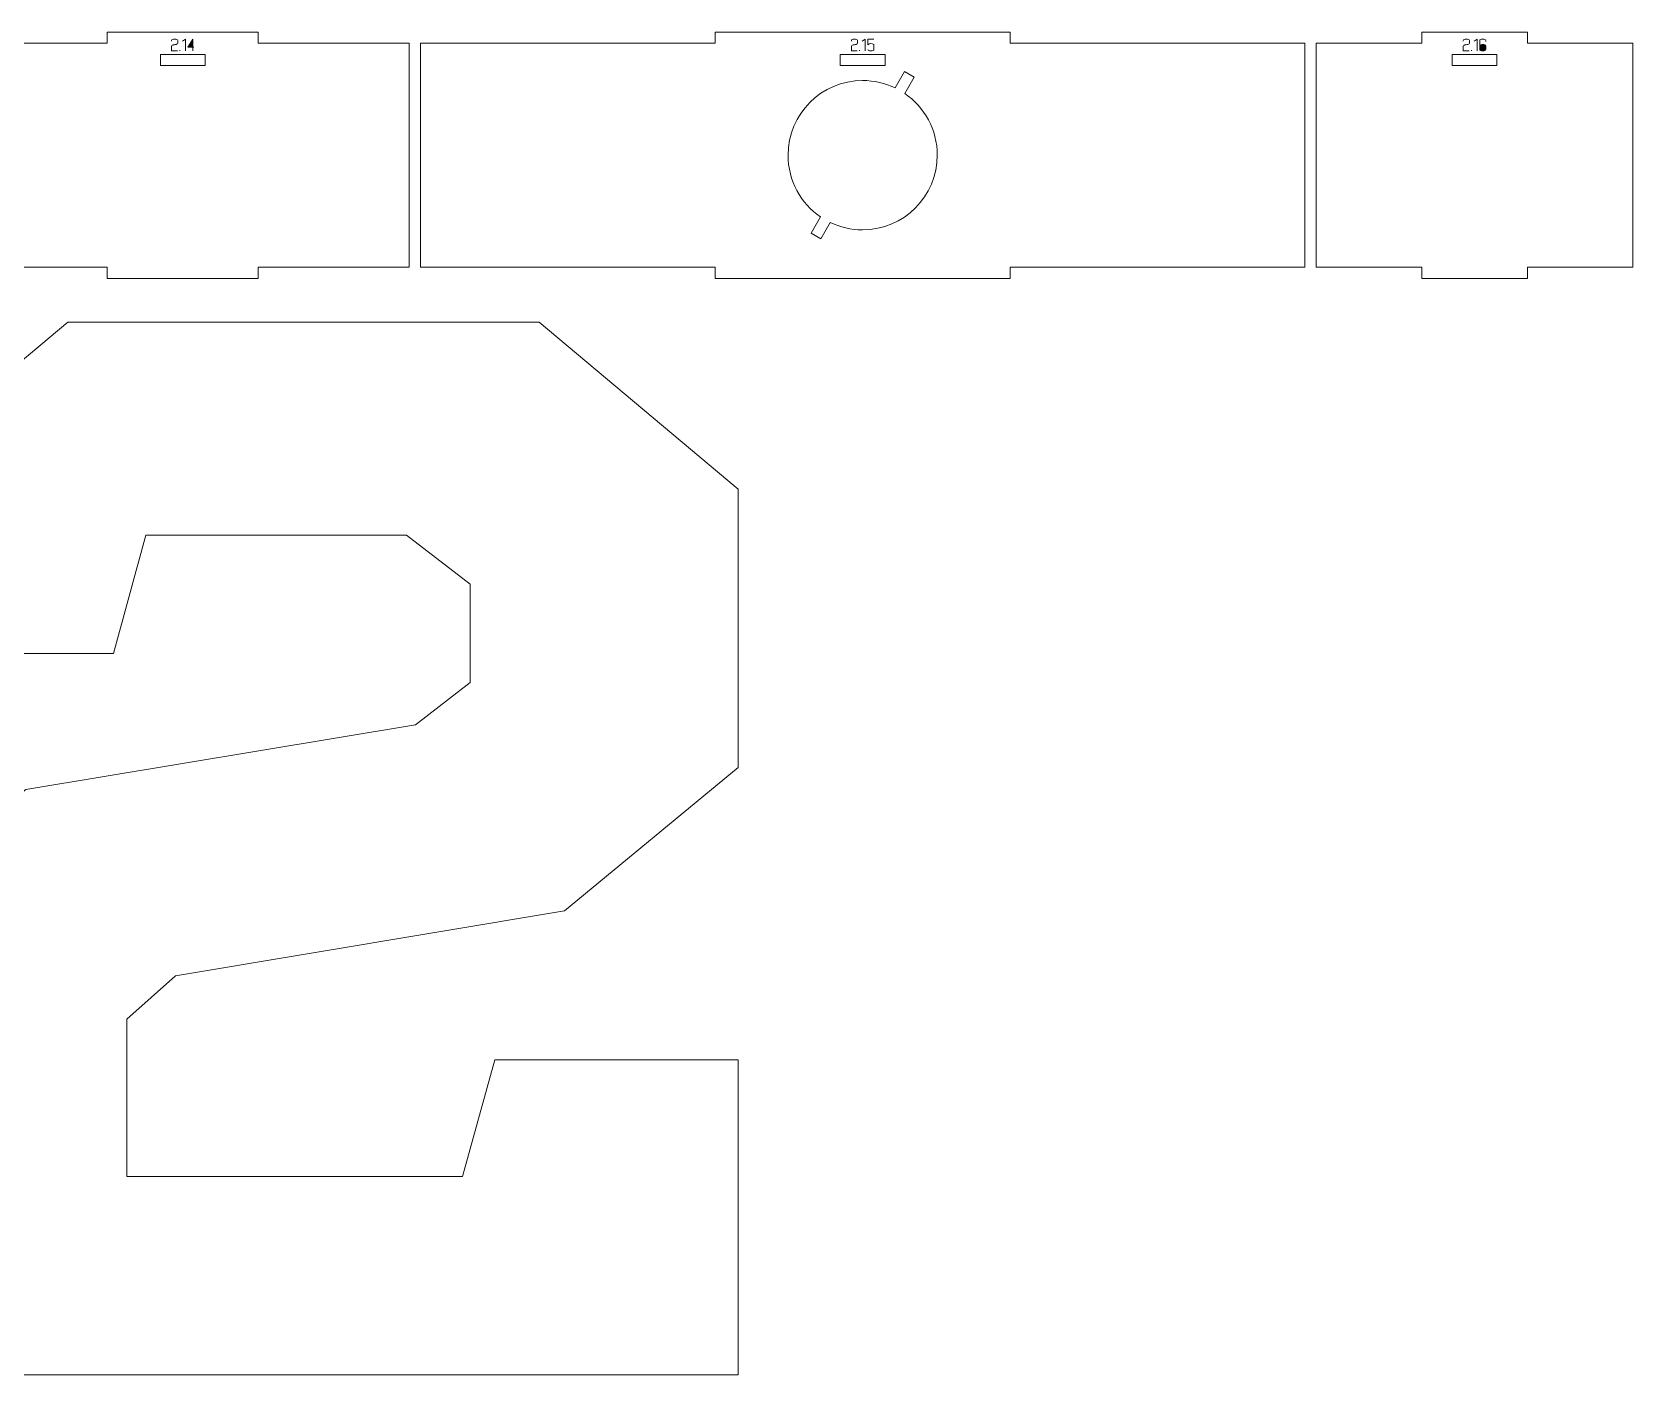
# Model space of a CAD drawing. Header units: centimetres. Extents: x -191 to 212, y -234 to 239.
# Drawn here: x -105.86 to -62.95, y -75.12 to -39.13 of the extents above; entities that cross this region are included whole.
import ezdxf

# ---------------------------------------------------------------- set-up
doc = ezdxf.new("R2010")
doc.units = ezdxf.units.CM
doc.header["$MEASUREMENT"] = 0
doc.layers.add('Capa 1', color=7, linetype='Continuous')

msp = doc.modelspace()

# ---------------------------------------------------------------- hatches: boundary and pattern name
at = {"layer": 'Capa 1', "true_color": 0x3e4095}
h = msp.add_hatch(color=175, dxfattribs=at)
edge = h.paths.add_edge_path()
edge.add_spline(control_points=[(-102.11801, -39.641), (-102.11801, -39.641), (-102.11801, -39.50846), (-102.11801, -39.50846), (-102.11709, -39.49654), (-102.10624, -39.48737), (-102.08545, -39.48095), (-102.07689, -39.48033), (-102.06871, -39.47934), (-102.06091, -39.47796), (-102.05312, -39.47659), (-102.04524, -39.47514), (-102.03729, -39.47361), (-102.02262, -39.47116), (-102.01138, -39.46917), (-102.00359, -39.46765), (-101.99579, -39.46612), (-101.98822, -39.46413), (-101.98088, -39.46168), (-101.96193, -39.45465), (-101.95245, -39.44563), (-101.95245, -39.43463), (-101.95245, -39.43463), (-101.95245, -39.35987), (-101.95245, -39.35987), (-101.95245, -39.35009), (-101.96032, -39.34176), (-101.97607, -39.33488), (-101.99181, -39.328), (-102.01146, -39.32456), (-102.035, -39.32456), (-102.05854, -39.32456), (-102.07819, -39.328), (-102.09393, -39.33488), (-102.10968, -39.34176), (-102.11755, -39.35009), (-102.11755, -39.35987), (-102.11755, -39.35987), (-102.11755, -39.38234), (-102.11755, -39.38234), (-102.11755, -39.38234), (-102.11755, -39.35987), (-102.11755, -39.35987), (-102.11755, -39.35009), (-102.10968, -39.34176), (-102.09393, -39.33488), (-102.07819, -39.328), (-102.05854, -39.32456), (-102.035, -39.32456), (-102.01146, -39.32456), (-101.99181, -39.328), (-101.97607, -39.33488), (-101.96032, -39.34176), (-101.95245, -39.35009), (-101.95245, -39.35987), (-101.95245, -39.35987), (-101.95245, -39.43463), (-101.95245, -39.43463), (-101.95245, -39.44563), (-101.96193, -39.45465), (-101.98088, -39.46168), (-101.98822, -39.46413), (-101.99579, -39.46612), (-102.00359, -39.46765), (-102.01138, -39.46917), (-102.02262, -39.47116), (-102.03729, -39.47361), (-102.04524, -39.47514), (-102.05312, -39.47659), (-102.06091, -39.47796), (-102.06871, -39.47934), (-102.07689, -39.48033), (-102.08545, -39.48095), (-102.10624, -39.48737), (-102.11709, -39.49654), (-102.11801, -39.50846), (-102.11801, -39.50846), (-102.11801, -39.641), (-102.11801, -39.641), (-102.11801, -39.641), (-101.96116, -39.641), (-101.96116, -39.641), (-101.96116, -39.641), (-102.11801, -39.641), (-102.11801, -39.641)], knot_values=[0, 0, 0, 0, 0.03571429, 0.03571429, 0.03571429, 0.07142857, 0.07142857, 0.07142857, 0.10714286, 0.10714286, 0.10714286, 0.14285714, 0.14285714, 0.14285714, 0.17857143, 0.17857143, 0.17857143, 0.21428571, 0.21428571, 0.21428571, 0.25, 0.25, 0.25, 0.28571429, 0.28571429, 0.28571429, 0.32142857, 0.32142857, 0.32142857, 0.35714286, 0.35714286, 0.35714286, 0.39285714, 0.39285714, 0.39285714, 0.42857143, 0.42857143, 0.42857143, 0.46428571, 0.46428571, 0.46428571, 0.5, 0.5, 0.5, 0.53571429, 0.53571429, 0.53571429, 0.57142857, 0.57142857, 0.57142857, 0.60714286, 0.60714286, 0.60714286, 0.64285714, 0.64285714, 0.64285714, 0.67857143, 0.67857143, 0.67857143, 0.71428571, 0.71428571, 0.71428571, 0.75, 0.75, 0.75, 0.78571429, 0.78571429, 0.78571429, 0.82142857, 0.82142857, 0.82142857, 0.85714286, 0.85714286, 0.85714286, 0.89285714, 0.89285714, 0.89285714, 0.92857143, 0.92857143, 0.92857143, 0.96428571, 0.96428571, 0.96428571, 1, 1, 1, 1], degree=3, periodic=1)
h = msp.add_hatch(color=175, dxfattribs=at)
edge = h.paths.add_edge_path()
edge.add_spline(control_points=[(-101.74791, -39.3241), (-101.74791, -39.3241), (-101.82404, -39.37684), (-101.82404, -39.37684), (-101.82404, -39.37684), (-101.74791, -39.3241), (-101.74791, -39.3241), (-101.74791, -39.3241), (-101.74791, -39.641), (-101.74791, -39.641), (-101.74791, -39.641), (-101.74791, -39.3241), (-101.74791, -39.3241)], knot_values=[0, 0, 0, 0, 0.25, 0.25, 0.25, 0.5, 0.5, 0.5, 0.75, 0.75, 0.75, 1, 1, 1, 1], degree=3, periodic=1)
h = msp.add_hatch(color=175, dxfattribs=at)
edge = h.paths.add_edge_path()
edge.add_spline(control_points=[(-101.54749, -39.53644), (-101.54749, -39.53644), (-101.54749, -39.3241), (-101.54749, -39.3241), (-101.54749, -39.3241), (-101.67728, -39.53644), (-101.67728, -39.53644), (-101.67728, -39.53644), (-101.54749, -39.53644), (-101.54749, -39.53644)], knot_values=[0, 0, 0, 0, 0.33333333, 0.33333333, 0.33333333, 0.66666667, 0.66666667, 0.66666667, 1, 1, 1, 1], degree=3, periodic=1)
h = msp.add_hatch(color=175, dxfattribs=at)
edge = h.paths.add_edge_path()
edge.add_spline(control_points=[(-101.54749, -39.53644), (-101.54749, -39.53644), (-101.54749, -39.641), (-101.54749, -39.641), (-101.54749, -39.641), (-101.54749, -39.53644), (-101.54749, -39.53644), (-101.54749, -39.53644), (-101.67728, -39.53644), (-101.67728, -39.53644), (-101.67728, -39.53644), (-101.54749, -39.3241), (-101.54749, -39.3241), (-101.54749, -39.3241), (-101.54749, -39.53644), (-101.54749, -39.53644), (-101.54749, -39.53644), (-101.51768, -39.53644), (-101.51768, -39.53644), (-101.51768, -39.53644), (-101.54749, -39.53644), (-101.54749, -39.53644)], knot_values=[0, 0, 0, 0, 0.14285714, 0.14285714, 0.14285714, 0.28571429, 0.28571429, 0.28571429, 0.42857143, 0.42857143, 0.42857143, 0.57142857, 0.57142857, 0.57142857, 0.71428571, 0.71428571, 0.71428571, 0.85714286, 0.85714286, 0.85714286, 1, 1, 1, 1], degree=3, periodic=1)
h = msp.add_hatch(color=175, dxfattribs=at)
edge = h.paths.add_edge_path()
edge.add_spline(control_points=[(-83.89952, -39.641), (-83.89952, -39.641), (-83.89952, -39.50846), (-83.89952, -39.50846), (-83.8986, -39.49654), (-83.88775, -39.48737), (-83.86696, -39.48095), (-83.8584, -39.48033), (-83.85022, -39.47934), (-83.84242, -39.47796), (-83.83463, -39.47659), (-83.82675, -39.47514), (-83.8188, -39.47361), (-83.80413, -39.47116), (-83.79289, -39.46917), (-83.7851, -39.46765), (-83.7773, -39.46612), (-83.76973, -39.46413), (-83.76239, -39.46168), (-83.74344, -39.45465), (-83.73396, -39.44563), (-83.73396, -39.43463), (-83.73396, -39.43463), (-83.73396, -39.35987), (-83.73396, -39.35987), (-83.73396, -39.35009), (-83.74183, -39.34176), (-83.75758, -39.33488), (-83.77332, -39.328), (-83.79297, -39.32456), (-83.81651, -39.32456), (-83.84005, -39.32456), (-83.8597, -39.328), (-83.87544, -39.33488), (-83.89119, -39.34176), (-83.89906, -39.35009), (-83.89906, -39.35987), (-83.89906, -39.35987), (-83.89906, -39.38234), (-83.89906, -39.38234), (-83.89906, -39.38234), (-83.89906, -39.35987), (-83.89906, -39.35987), (-83.89906, -39.35009), (-83.89119, -39.34176), (-83.87544, -39.33488), (-83.8597, -39.328), (-83.84005, -39.32456), (-83.81651, -39.32456), (-83.79297, -39.32456), (-83.77332, -39.328), (-83.75758, -39.33488), (-83.74183, -39.34176), (-83.73396, -39.35009), (-83.73396, -39.35987), (-83.73396, -39.35987), (-83.73396, -39.43463), (-83.73396, -39.43463), (-83.73396, -39.44563), (-83.74344, -39.45465), (-83.76239, -39.46168), (-83.76973, -39.46413), (-83.7773, -39.46612), (-83.7851, -39.46765), (-83.79289, -39.46917), (-83.80413, -39.47116), (-83.8188, -39.47361), (-83.82675, -39.47514), (-83.83463, -39.47659), (-83.84242, -39.47796), (-83.85022, -39.47934), (-83.8584, -39.48033), (-83.86696, -39.48095), (-83.88775, -39.48737), (-83.8986, -39.49654), (-83.89952, -39.50846), (-83.89952, -39.50846), (-83.89952, -39.641), (-83.89952, -39.641), (-83.89952, -39.641), (-83.74267, -39.641), (-83.74267, -39.641), (-83.74267, -39.641), (-83.89952, -39.641), (-83.89952, -39.641)], knot_values=[0, 0, 0, 0, 0.03571429, 0.03571429, 0.03571429, 0.07142857, 0.07142857, 0.07142857, 0.10714286, 0.10714286, 0.10714286, 0.14285714, 0.14285714, 0.14285714, 0.17857143, 0.17857143, 0.17857143, 0.21428571, 0.21428571, 0.21428571, 0.25, 0.25, 0.25, 0.28571429, 0.28571429, 0.28571429, 0.32142857, 0.32142857, 0.32142857, 0.35714286, 0.35714286, 0.35714286, 0.39285714, 0.39285714, 0.39285714, 0.42857143, 0.42857143, 0.42857143, 0.46428571, 0.46428571, 0.46428571, 0.5, 0.5, 0.5, 0.53571429, 0.53571429, 0.53571429, 0.57142857, 0.57142857, 0.57142857, 0.60714286, 0.60714286, 0.60714286, 0.64285714, 0.64285714, 0.64285714, 0.67857143, 0.67857143, 0.67857143, 0.71428571, 0.71428571, 0.71428571, 0.75, 0.75, 0.75, 0.78571429, 0.78571429, 0.78571429, 0.82142857, 0.82142857, 0.82142857, 0.85714286, 0.85714286, 0.85714286, 0.89285714, 0.89285714, 0.89285714, 0.92857143, 0.92857143, 0.92857143, 0.96428571, 0.96428571, 0.96428571, 1, 1, 1, 1], degree=3, periodic=1)
h = msp.add_hatch(color=175, dxfattribs=at)
edge = h.paths.add_edge_path()
edge.add_spline(control_points=[(-83.52942, -39.3241), (-83.52942, -39.3241), (-83.60555, -39.37684), (-83.60555, -39.37684), (-83.60555, -39.37684), (-83.52942, -39.3241), (-83.52942, -39.3241), (-83.52942, -39.3241), (-83.52942, -39.641), (-83.52942, -39.641), (-83.52942, -39.641), (-83.52942, -39.3241), (-83.52942, -39.3241)], knot_values=[0, 0, 0, 0, 0.25, 0.25, 0.25, 0.5, 0.5, 0.5, 0.75, 0.75, 0.75, 1, 1, 1, 1], degree=3, periodic=1)
h = msp.add_hatch(color=175, dxfattribs=at)
edge = h.paths.add_edge_path()
edge.add_spline(control_points=[(-83.37624, -39.641), (-83.39978, -39.641), (-83.41943, -39.63756), (-83.43517, -39.63068), (-83.45092, -39.6238), (-83.45879, -39.61547), (-83.45879, -39.60569), (-83.45879, -39.61547), (-83.45092, -39.6238), (-83.43517, -39.63068), (-83.41943, -39.63756), (-83.39978, -39.641), (-83.37624, -39.641), (-83.3527, -39.641), (-83.33305, -39.63756), (-83.31731, -39.63068), (-83.30156, -39.6238), (-83.29369, -39.61547), (-83.29369, -39.60569), (-83.29369, -39.60569), (-83.29369, -39.48003), (-83.29369, -39.48003), (-83.29369, -39.47024), (-83.30156, -39.46191), (-83.31731, -39.45503), (-83.33305, -39.44815), (-83.3527, -39.44471), (-83.37624, -39.44471), (-83.39764, -39.44655), (-83.41415, -39.449), (-83.42577, -39.45205), (-83.43739, -39.45511), (-83.44839, -39.46444), (-83.45879, -39.48003), (-83.45879, -39.48003), (-83.45879, -39.32456), (-83.45879, -39.32456), (-83.45879, -39.32456), (-83.29919, -39.32456), (-83.29919, -39.32456), (-83.29919, -39.32456), (-83.45879, -39.32456), (-83.45879, -39.32456), (-83.45879, -39.32456), (-83.45879, -39.48003), (-83.45879, -39.48003), (-83.44839, -39.46444), (-83.43739, -39.45511), (-83.42577, -39.45205), (-83.41415, -39.449), (-83.39764, -39.44655), (-83.37624, -39.44471), (-83.3527, -39.44471), (-83.33305, -39.44815), (-83.31731, -39.45503), (-83.30156, -39.46191), (-83.29369, -39.47024), (-83.29369, -39.48003), (-83.29369, -39.48003), (-83.29369, -39.60569), (-83.29369, -39.60569), (-83.29369, -39.61547), (-83.30156, -39.6238), (-83.31731, -39.63068), (-83.33305, -39.63756), (-83.3527, -39.641), (-83.37624, -39.641)], knot_values=[0, 0, 0, 0, 0.04545455, 0.04545455, 0.04545455, 0.09090909, 0.09090909, 0.09090909, 0.13636364, 0.13636364, 0.13636364, 0.18181818, 0.18181818, 0.18181818, 0.22727273, 0.22727273, 0.22727273, 0.27272727, 0.27272727, 0.27272727, 0.31818182, 0.31818182, 0.31818182, 0.36363636, 0.36363636, 0.36363636, 0.40909091, 0.40909091, 0.40909091, 0.45454545, 0.45454545, 0.45454545, 0.5, 0.5, 0.5, 0.54545455, 0.54545455, 0.54545455, 0.59090909, 0.59090909, 0.59090909, 0.63636364, 0.63636364, 0.63636364, 0.68181818, 0.68181818, 0.68181818, 0.72727273, 0.72727273, 0.72727273, 0.77272727, 0.77272727, 0.77272727, 0.81818182, 0.81818182, 0.81818182, 0.86363636, 0.86363636, 0.86363636, 0.90909091, 0.90909091, 0.90909091, 0.95454545, 0.95454545, 0.95454545, 1, 1, 1, 1], degree=3, periodic=1)
h = msp.add_hatch(color=175, dxfattribs=at)
edge = h.paths.add_edge_path()
edge.add_spline(control_points=[(-67.50047, -39.641), (-67.50047, -39.641), (-67.50047, -39.50846), (-67.50047, -39.50846), (-67.49955, -39.49654), (-67.4887, -39.48737), (-67.46791, -39.48095), (-67.45935, -39.48033), (-67.45117, -39.47934), (-67.44337, -39.47796), (-67.43558, -39.47659), (-67.4277, -39.47514), (-67.41975, -39.47361), (-67.40508, -39.47116), (-67.39384, -39.46917), (-67.38605, -39.46765), (-67.37825, -39.46612), (-67.37068, -39.46413), (-67.36334, -39.46168), (-67.34439, -39.45465), (-67.33491, -39.44563), (-67.33491, -39.43463), (-67.33491, -39.43463), (-67.33491, -39.35987), (-67.33491, -39.35987), (-67.33491, -39.35009), (-67.34278, -39.34176), (-67.35853, -39.33488), (-67.37427, -39.328), (-67.39392, -39.32456), (-67.41746, -39.32456), (-67.441, -39.32456), (-67.46065, -39.328), (-67.47639, -39.33488), (-67.49214, -39.34176), (-67.50001, -39.35009), (-67.50001, -39.35987), (-67.50001, -39.35987), (-67.50001, -39.38234), (-67.50001, -39.38234), (-67.50001, -39.38234), (-67.50001, -39.35987), (-67.50001, -39.35987), (-67.50001, -39.35009), (-67.49214, -39.34176), (-67.47639, -39.33488), (-67.46065, -39.328), (-67.441, -39.32456), (-67.41746, -39.32456), (-67.39392, -39.32456), (-67.37427, -39.328), (-67.35853, -39.33488), (-67.34278, -39.34176), (-67.33491, -39.35009), (-67.33491, -39.35987), (-67.33491, -39.35987), (-67.33491, -39.43463), (-67.33491, -39.43463), (-67.33491, -39.44563), (-67.34439, -39.45465), (-67.36334, -39.46168), (-67.37068, -39.46413), (-67.37825, -39.46612), (-67.38605, -39.46765), (-67.39384, -39.46917), (-67.40508, -39.47116), (-67.41975, -39.47361), (-67.4277, -39.47514), (-67.43558, -39.47659), (-67.44337, -39.47796), (-67.45117, -39.47934), (-67.45935, -39.48033), (-67.46791, -39.48095), (-67.4887, -39.48737), (-67.49955, -39.49654), (-67.50047, -39.50846), (-67.50047, -39.50846), (-67.50047, -39.641), (-67.50047, -39.641), (-67.50047, -39.641), (-67.34362, -39.641), (-67.34362, -39.641), (-67.34362, -39.641), (-67.50047, -39.641), (-67.50047, -39.641)], knot_values=[0, 0, 0, 0, 0.03571429, 0.03571429, 0.03571429, 0.07142857, 0.07142857, 0.07142857, 0.10714286, 0.10714286, 0.10714286, 0.14285714, 0.14285714, 0.14285714, 0.17857143, 0.17857143, 0.17857143, 0.21428571, 0.21428571, 0.21428571, 0.25, 0.25, 0.25, 0.28571429, 0.28571429, 0.28571429, 0.32142857, 0.32142857, 0.32142857, 0.35714286, 0.35714286, 0.35714286, 0.39285714, 0.39285714, 0.39285714, 0.42857143, 0.42857143, 0.42857143, 0.46428571, 0.46428571, 0.46428571, 0.5, 0.5, 0.5, 0.53571429, 0.53571429, 0.53571429, 0.57142857, 0.57142857, 0.57142857, 0.60714286, 0.60714286, 0.60714286, 0.64285714, 0.64285714, 0.64285714, 0.67857143, 0.67857143, 0.67857143, 0.71428571, 0.71428571, 0.71428571, 0.75, 0.75, 0.75, 0.78571429, 0.78571429, 0.78571429, 0.82142857, 0.82142857, 0.82142857, 0.85714286, 0.85714286, 0.85714286, 0.89285714, 0.89285714, 0.89285714, 0.92857143, 0.92857143, 0.92857143, 0.96428571, 0.96428571, 0.96428571, 1, 1, 1, 1], degree=3, periodic=1)
h = msp.add_hatch(color=175, dxfattribs=at)
edge = h.paths.add_edge_path()
edge.add_spline(control_points=[(-67.13037, -39.3241), (-67.13037, -39.3241), (-67.2065, -39.37684), (-67.2065, -39.37684), (-67.2065, -39.37684), (-67.13037, -39.3241), (-67.13037, -39.3241), (-67.13037, -39.3241), (-67.13037, -39.641), (-67.13037, -39.641), (-67.13037, -39.641), (-67.13037, -39.3241), (-67.13037, -39.3241)], knot_values=[0, 0, 0, 0, 0.25, 0.25, 0.25, 0.5, 0.5, 0.5, 0.75, 0.75, 0.75, 1, 1, 1, 1], degree=3, periodic=1)
h = msp.add_hatch(color=175, dxfattribs=at)
edge = h.paths.add_edge_path()
edge.add_spline(control_points=[(-66.97719, -39.641), (-67.00073, -39.641), (-67.02038, -39.63756), (-67.03612, -39.63068), (-67.05187, -39.6238), (-67.05974, -39.61547), (-67.05974, -39.60569), (-67.05974, -39.60569), (-67.05974, -39.49883), (-67.05974, -39.49883), (-67.05974, -39.49883), (-67.05974, -39.35987), (-67.05974, -39.35987), (-67.05974, -39.35009), (-67.05187, -39.34176), (-67.03612, -39.33488), (-67.02038, -39.328), (-67.00073, -39.32456), (-66.97719, -39.32456), (-66.95365, -39.32456), (-66.934, -39.328), (-66.91826, -39.33488), (-66.90251, -39.34176), (-66.89464, -39.35009), (-66.89464, -39.35987), (-66.89464, -39.35987), (-66.89464, -39.38555), (-66.89464, -39.38555), (-66.89464, -39.38555), (-66.89464, -39.35987), (-66.89464, -39.35987), (-66.89464, -39.35009), (-66.90251, -39.34176), (-66.91826, -39.33488), (-66.934, -39.328), (-66.95365, -39.32456), (-66.97719, -39.32456), (-67.00073, -39.32456), (-67.02038, -39.328), (-67.03612, -39.33488), (-67.05187, -39.34176), (-67.05974, -39.35009), (-67.05974, -39.35987), (-67.05974, -39.35987), (-67.05974, -39.49883), (-67.05974, -39.49883), (-67.05974, -39.48966), (-67.05019, -39.48148), (-67.03108, -39.4743), (-67.01197, -39.46711), (-66.99401, -39.46352), (-66.97719, -39.46352), (-66.95365, -39.46352), (-66.934, -39.46696), (-66.91826, -39.47384), (-66.90251, -39.48072), (-66.89464, -39.48905), (-66.89464, -39.49883), (-66.89464, -39.49883), (-66.89464, -39.60569), (-66.89464, -39.60569), (-66.89464, -39.61547), (-66.90251, -39.6238), (-66.91826, -39.63068), (-66.934, -39.63756), (-66.95365, -39.641), (-66.97719, -39.641)], knot_values=[0, 0, 0, 0, 0.04545455, 0.04545455, 0.04545455, 0.09090909, 0.09090909, 0.09090909, 0.13636364, 0.13636364, 0.13636364, 0.18181818, 0.18181818, 0.18181818, 0.22727273, 0.22727273, 0.22727273, 0.27272727, 0.27272727, 0.27272727, 0.31818182, 0.31818182, 0.31818182, 0.36363636, 0.36363636, 0.36363636, 0.40909091, 0.40909091, 0.40909091, 0.45454545, 0.45454545, 0.45454545, 0.5, 0.5, 0.5, 0.54545455, 0.54545455, 0.54545455, 0.59090909, 0.59090909, 0.59090909, 0.63636364, 0.63636364, 0.63636364, 0.68181818, 0.68181818, 0.68181818, 0.72727273, 0.72727273, 0.72727273, 0.77272727, 0.77272727, 0.77272727, 0.81818182, 0.81818182, 0.81818182, 0.86363636, 0.86363636, 0.86363636, 0.90909091, 0.90909091, 0.90909091, 0.95454545, 0.95454545, 0.95454545, 1, 1, 1, 1], degree=3, periodic=1)
h = msp.add_hatch(color=175, dxfattribs=at)
edge = h.paths.add_edge_path()
edge.add_spline(control_points=[(-67.05974, -39.60569), (-67.05974, -39.61547), (-67.05187, -39.6238), (-67.03612, -39.63068), (-67.02038, -39.63756), (-67.00073, -39.641), (-66.97719, -39.641), (-66.95365, -39.641), (-66.934, -39.63756), (-66.91826, -39.63068), (-66.90251, -39.6238), (-66.89464, -39.61547), (-66.89464, -39.60569), (-66.89464, -39.60569), (-66.89464, -39.49883), (-66.89464, -39.49883), (-66.89464, -39.48905), (-66.90251, -39.48072), (-66.91826, -39.47384), (-66.934, -39.46696), (-66.95365, -39.46352), (-66.97719, -39.46352), (-66.99401, -39.46352), (-67.01197, -39.46711), (-67.03108, -39.4743), (-67.05019, -39.48148), (-67.05974, -39.48966), (-67.05974, -39.49883), (-67.05974, -39.49883), (-67.05974, -39.60569), (-67.05974, -39.60569)], knot_values=[0, 0, 0, 0, 0.1, 0.1, 0.1, 0.2, 0.2, 0.2, 0.3, 0.3, 0.3, 0.4, 0.4, 0.4, 0.5, 0.5, 0.5, 0.6, 0.6, 0.6, 0.7, 0.7, 0.7, 0.8, 0.8, 0.8, 0.9, 0.9, 0.9, 1, 1, 1, 1], degree=3, periodic=1)
h = msp.add_hatch(color=175, dxfattribs=at)
edge = h.paths.add_edge_path()
edge.add_spline(control_points=[(-101.89742, -39.641), (-101.89742, -39.641), (-101.89742, -39.61853), (-101.89742, -39.61853), (-101.89742, -39.61853), (-101.89742, -39.641), (-101.89742, -39.641)], knot_values=[0, 0, 0, 0, 0.5, 0.5, 0.5, 1, 1, 1, 1], degree=3, periodic=1)
h = msp.add_hatch(color=175, dxfattribs=at)
edge = h.paths.add_edge_path()
edge.add_spline(control_points=[(-83.67893, -39.641), (-83.67893, -39.641), (-83.67893, -39.61853), (-83.67893, -39.61853), (-83.67893, -39.61853), (-83.67893, -39.641), (-83.67893, -39.641)], knot_values=[0, 0, 0, 0, 0.5, 0.5, 0.5, 1, 1, 1, 1], degree=3, periodic=1)
h = msp.add_hatch(color=175, dxfattribs=at)
edge = h.paths.add_edge_path()
edge.add_spline(control_points=[(-67.27988, -39.641), (-67.27988, -39.641), (-67.27988, -39.61853), (-67.27988, -39.61853), (-67.27988, -39.61853), (-67.27988, -39.641), (-67.27988, -39.641)], knot_values=[0, 0, 0, 0, 0.5, 0.5, 0.5, 1, 1, 1, 1], degree=3, periodic=1)

# ---------------------------------------------------------------- linework, layer by layer
at = {"layer": 'Capa 1', "color": 240, "lineweight": 9}
for points, knots in [([(-107.8854, -39.433), (-107.8854, -39.433), (-107.8854, -45.433), (-107.8854, -45.433), (-107.8854, -45.433), (-103.84036, -45.433), (-103.84036, -45.433), (-103.84036, -45.433), (-103.84036, -45.733), (-103.84036, -45.733), (-103.84036, -45.733), (-99.79532, -45.733), (-99.79532, -45.733), (-99.79532, -45.733), (-99.79532, -45.433), (-99.79532, -45.433), (-99.79532, -45.433), (-95.75029, -45.433), (-95.75029, -45.433), (-95.75029, -45.433), (-95.75029, -39.433), (-95.75029, -39.433), (-95.75029, -39.433), (-99.79532, -39.433), (-99.79532, -39.433), (-99.79532, -39.433), (-99.79532, -39.133), (-99.79532, -39.133), (-99.79532, -39.133), (-103.84036, -39.133), (-103.84036, -39.133), (-103.84036, -39.133), (-103.84036, -39.433), (-103.84036, -39.433), (-103.84036, -39.433), (-107.8854, -39.433), (-107.8854, -39.433)], [0, 0, 0, 0, 0.08333333, 0.08333333, 0.08333333, 0.16666667, 0.16666667, 0.16666667, 0.25, 0.25, 0.25, 0.33333333, 0.33333333, 0.33333333, 0.41666667, 0.41666667, 0.41666667, 0.5, 0.5, 0.5, 0.58333333, 0.58333333, 0.58333333, 0.66666667, 0.66666667, 0.66666667, 0.75, 0.75, 0.75, 0.83333333, 0.83333333, 0.83333333, 0.91666667, 0.91666667, 0.91666667, 1, 1, 1, 1]), ([(-95.45029, -39.433), (-95.45029, -39.433), (-95.45029, -45.433), (-95.45029, -45.433), (-95.45029, -45.433), (-87.54783, -45.433), (-87.54783, -45.433), (-87.54783, -45.433), (-87.54783, -45.733), (-87.54783, -45.733), (-87.54783, -45.733), (-79.64537, -45.733), (-79.64537, -45.733), (-79.64537, -45.733), (-79.64537, -45.433), (-79.64537, -45.433), (-79.64537, -45.433), (-71.74292, -45.433), (-71.74292, -45.433), (-71.74292, -45.433), (-71.74292, -39.433), (-71.74292, -39.433), (-71.74292, -39.433), (-79.64537, -39.433), (-79.64537, -39.433), (-79.64537, -39.433), (-79.64537, -39.133), (-79.64537, -39.133), (-79.64537, -39.133), (-87.54783, -39.133), (-87.54783, -39.133), (-87.54783, -39.133), (-87.54783, -39.433), (-87.54783, -39.433), (-87.54783, -39.433), (-95.45029, -39.433), (-95.45029, -39.433)], [0, 0, 0, 0, 0.08333333, 0.08333333, 0.08333333, 0.16666667, 0.16666667, 0.16666667, 0.25, 0.25, 0.25, 0.33333333, 0.33333333, 0.33333333, 0.41666667, 0.41666667, 0.41666667, 0.5, 0.5, 0.5, 0.58333333, 0.58333333, 0.58333333, 0.66666667, 0.66666667, 0.66666667, 0.75, 0.75, 0.75, 0.83333333, 0.83333333, 0.83333333, 0.91666667, 0.91666667, 0.91666667, 1, 1, 1, 1]), ([(-71.44292, -39.433), (-71.44292, -39.433), (-71.44292, -45.433), (-71.44292, -45.433), (-71.44292, -45.433), (-68.61267, -45.433), (-68.61267, -45.433), (-68.61267, -45.433), (-68.61267, -45.733), (-68.61267, -45.733), (-68.61267, -45.733), (-65.78243, -45.733), (-65.78243, -45.733), (-65.78243, -45.733), (-65.78243, -45.433), (-65.78243, -45.433), (-65.78243, -45.433), (-62.95219, -45.433), (-62.95219, -45.433), (-62.95219, -45.433), (-62.95219, -39.433), (-62.95219, -39.433), (-62.95219, -39.433), (-65.78243, -39.433), (-65.78243, -39.433), (-65.78243, -39.433), (-65.78243, -39.133), (-65.78243, -39.133), (-65.78243, -39.133), (-68.61267, -39.133), (-68.61267, -39.133), (-68.61267, -39.133), (-68.61267, -39.433), (-68.61267, -39.433), (-68.61267, -39.433), (-71.44292, -39.433), (-71.44292, -39.433)], [0, 0, 0, 0, 0.08333333, 0.08333333, 0.08333333, 0.16666667, 0.16666667, 0.16666667, 0.25, 0.25, 0.25, 0.33333333, 0.33333333, 0.33333333, 0.41666667, 0.41666667, 0.41666667, 0.5, 0.5, 0.5, 0.58333333, 0.58333333, 0.58333333, 0.66666667, 0.66666667, 0.66666667, 0.75, 0.75, 0.75, 0.83333333, 0.83333333, 0.83333333, 0.91666667, 0.91666667, 0.91666667, 1, 1, 1, 1]), ([(-102.41785, -40.03348), (-102.41785, -40.03348), (-101.21785, -40.03348), (-101.21785, -40.03348), (-101.21785, -40.03348), (-101.21785, -39.73348), (-101.21785, -39.73348), (-101.21785, -39.73348), (-102.41785, -39.73348), (-102.41785, -39.73348), (-102.41785, -39.73348), (-102.41785, -40.03348), (-102.41785, -40.03348)], [0, 0, 0, 0, 0.25, 0.25, 0.25, 0.5, 0.5, 0.5, 0.75, 0.75, 0.75, 1, 1, 1, 1]), ([(-84.19661, -40.03348), (-84.19661, -40.03348), (-82.99661, -40.03348), (-82.99661, -40.03348), (-82.99661, -40.03348), (-82.99661, -39.73348), (-82.99661, -39.73348), (-82.99661, -39.73348), (-84.19661, -39.73348), (-84.19661, -39.73348), (-84.19661, -39.73348), (-84.19661, -40.03348), (-84.19661, -40.03348)], [0, 0, 0, 0, 0.25, 0.25, 0.25, 0.5, 0.5, 0.5, 0.75, 0.75, 0.75, 1, 1, 1, 1]), ([(-67.79756, -40.03348), (-67.79756, -40.03348), (-66.59756, -40.03348), (-66.59756, -40.03348), (-66.59756, -40.03348), (-66.59756, -39.73348), (-66.59756, -39.73348), (-66.59756, -39.73348), (-67.79756, -39.73348), (-67.79756, -39.73348), (-67.79756, -39.73348), (-67.79756, -40.03348), (-67.79756, -40.03348)], [0, 0, 0, 0, 0.25, 0.25, 0.25, 0.5, 0.5, 0.5, 0.75, 0.75, 0.75, 1, 1, 1, 1]), ([(-83.59661, -40.433), (-83.28578, -40.433), (-82.99152, -40.50391), (-82.7291, -40.63043), (-82.7291, -40.63043), (-82.47651, -40.19294), (-82.47651, -40.19294), (-82.47651, -40.19294), (-82.21671, -40.34294), (-82.21671, -40.34294), (-82.21671, -40.34294), (-82.46948, -40.78075), (-82.46948, -40.78075), (-81.94252, -41.14093), (-81.59661, -41.74653), (-81.59661, -42.433), (-81.59661, -43.53757), (-82.49204, -44.433), (-83.59661, -44.433), (-83.90744, -44.433), (-84.20172, -44.36211), (-84.46412, -44.23557), (-84.46412, -44.23557), (-84.71671, -44.67306), (-84.71671, -44.67306), (-84.71671, -44.67306), (-84.97651, -44.52306), (-84.97651, -44.52306), (-84.97651, -44.52306), (-84.72374, -44.08525), (-84.72374, -44.08525), (-85.2507, -43.72507), (-85.59661, -43.11947), (-85.59661, -42.433), (-85.59661, -41.32843), (-84.70118, -40.433), (-83.59661, -40.433)], [0, 0, 0, 0, 0.08333333, 0.08333333, 0.08333333, 0.16666667, 0.16666667, 0.16666667, 0.25, 0.25, 0.25, 0.33333333, 0.33333333, 0.33333333, 0.41666667, 0.41666667, 0.41666667, 0.5, 0.5, 0.5, 0.58333333, 0.58333333, 0.58333333, 0.66666667, 0.66666667, 0.66666667, 0.75, 0.75, 0.75, 0.83333333, 0.83333333, 0.83333333, 0.91666667, 0.91666667, 0.91666667, 1, 1, 1, 1])]:
    msp.add_open_spline(points, degree=3, knots=knots, dxfattribs=at)
at = {"layer": 'Capa 1', "color": 114, "lineweight": 9}
for points, knots in [([(-102.11801, -39.641), (-102.11801, -39.641), (-102.11801, -39.50846), (-102.11801, -39.50846), (-102.11709, -39.49654), (-102.10624, -39.48737), (-102.08545, -39.48095), (-102.07689, -39.48033), (-102.06871, -39.47934), (-102.06091, -39.47796), (-102.05312, -39.47659), (-102.04524, -39.47514), (-102.03729, -39.47361), (-102.02262, -39.47116), (-102.01138, -39.46917), (-102.00359, -39.46765), (-101.99579, -39.46612), (-101.98822, -39.46413), (-101.98088, -39.46168), (-101.96193, -39.45465), (-101.95245, -39.44563), (-101.95245, -39.43463), (-101.95245, -39.43463), (-101.95245, -39.35987), (-101.95245, -39.35987), (-101.95245, -39.35009), (-101.96032, -39.34176), (-101.97607, -39.33488), (-101.99181, -39.328), (-102.01146, -39.32456), (-102.035, -39.32456), (-102.05854, -39.32456), (-102.07819, -39.328), (-102.09393, -39.33488), (-102.10968, -39.34176), (-102.11755, -39.35009), (-102.11755, -39.35987), (-102.11755, -39.35987), (-102.11755, -39.38234), (-102.11755, -39.38234), (-102.11755, -39.38234), (-102.11755, -39.35987), (-102.11755, -39.35987), (-102.11755, -39.35009), (-102.10968, -39.34176), (-102.09393, -39.33488), (-102.07819, -39.328), (-102.05854, -39.32456), (-102.035, -39.32456), (-102.01146, -39.32456), (-101.99181, -39.328), (-101.97607, -39.33488), (-101.96032, -39.34176), (-101.95245, -39.35009), (-101.95245, -39.35987), (-101.95245, -39.35987), (-101.95245, -39.43463), (-101.95245, -39.43463), (-101.95245, -39.44563), (-101.96193, -39.45465), (-101.98088, -39.46168), (-101.98822, -39.46413), (-101.99579, -39.46612), (-102.00359, -39.46765), (-102.01138, -39.46917), (-102.02262, -39.47116), (-102.03729, -39.47361), (-102.04524, -39.47514), (-102.05312, -39.47659), (-102.06091, -39.47796), (-102.06871, -39.47934), (-102.07689, -39.48033), (-102.08545, -39.48095), (-102.10624, -39.48737), (-102.11709, -39.49654), (-102.11801, -39.50846), (-102.11801, -39.50846), (-102.11801, -39.641), (-102.11801, -39.641), (-102.11801, -39.641), (-101.96116, -39.641), (-101.96116, -39.641), (-101.96116, -39.641), (-102.11801, -39.641), (-102.11801, -39.641)], [0, 0, 0, 0, 0.03571429, 0.03571429, 0.03571429, 0.07142857, 0.07142857, 0.07142857, 0.10714286, 0.10714286, 0.10714286, 0.14285714, 0.14285714, 0.14285714, 0.17857143, 0.17857143, 0.17857143, 0.21428571, 0.21428571, 0.21428571, 0.25, 0.25, 0.25, 0.28571429, 0.28571429, 0.28571429, 0.32142857, 0.32142857, 0.32142857, 0.35714286, 0.35714286, 0.35714286, 0.39285714, 0.39285714, 0.39285714, 0.42857143, 0.42857143, 0.42857143, 0.46428571, 0.46428571, 0.46428571, 0.5, 0.5, 0.5, 0.53571429, 0.53571429, 0.53571429, 0.57142857, 0.57142857, 0.57142857, 0.60714286, 0.60714286, 0.60714286, 0.64285714, 0.64285714, 0.64285714, 0.67857143, 0.67857143, 0.67857143, 0.71428571, 0.71428571, 0.71428571, 0.75, 0.75, 0.75, 0.78571429, 0.78571429, 0.78571429, 0.82142857, 0.82142857, 0.82142857, 0.85714286, 0.85714286, 0.85714286, 0.89285714, 0.89285714, 0.89285714, 0.92857143, 0.92857143, 0.92857143, 0.96428571, 0.96428571, 0.96428571, 1, 1, 1, 1]), ([(-101.74791, -39.3241), (-101.74791, -39.3241), (-101.82404, -39.37684), (-101.82404, -39.37684), (-101.82404, -39.37684), (-101.74791, -39.3241), (-101.74791, -39.3241), (-101.74791, -39.3241), (-101.74791, -39.641), (-101.74791, -39.641), (-101.74791, -39.641), (-101.74791, -39.3241), (-101.74791, -39.3241)], [0, 0, 0, 0, 0.25, 0.25, 0.25, 0.5, 0.5, 0.5, 0.75, 0.75, 0.75, 1, 1, 1, 1]), ([(-101.54749, -39.53644), (-101.54749, -39.53644), (-101.54749, -39.3241), (-101.54749, -39.3241), (-101.54749, -39.3241), (-101.67728, -39.53644), (-101.67728, -39.53644), (-101.67728, -39.53644), (-101.54749, -39.53644), (-101.54749, -39.53644)], [0, 0, 0, 0, 0.33333333, 0.33333333, 0.33333333, 0.66666667, 0.66666667, 0.66666667, 1, 1, 1, 1]), ([(-101.54749, -39.53644), (-101.54749, -39.53644), (-101.54749, -39.641), (-101.54749, -39.641), (-101.54749, -39.641), (-101.54749, -39.53644), (-101.54749, -39.53644), (-101.54749, -39.53644), (-101.67728, -39.53644), (-101.67728, -39.53644), (-101.67728, -39.53644), (-101.54749, -39.3241), (-101.54749, -39.3241), (-101.54749, -39.3241), (-101.54749, -39.53644), (-101.54749, -39.53644), (-101.54749, -39.53644), (-101.51768, -39.53644), (-101.51768, -39.53644), (-101.51768, -39.53644), (-101.54749, -39.53644), (-101.54749, -39.53644)], [0, 0, 0, 0, 0.14285714, 0.14285714, 0.14285714, 0.28571429, 0.28571429, 0.28571429, 0.42857143, 0.42857143, 0.42857143, 0.57142857, 0.57142857, 0.57142857, 0.71428571, 0.71428571, 0.71428571, 0.85714286, 0.85714286, 0.85714286, 1, 1, 1, 1]), ([(-83.89952, -39.641), (-83.89952, -39.641), (-83.89952, -39.50846), (-83.89952, -39.50846), (-83.8986, -39.49654), (-83.88775, -39.48737), (-83.86696, -39.48095), (-83.8584, -39.48033), (-83.85022, -39.47934), (-83.84242, -39.47796), (-83.83463, -39.47659), (-83.82675, -39.47514), (-83.8188, -39.47361), (-83.80413, -39.47116), (-83.79289, -39.46917), (-83.7851, -39.46765), (-83.7773, -39.46612), (-83.76973, -39.46413), (-83.76239, -39.46168), (-83.74344, -39.45465), (-83.73396, -39.44563), (-83.73396, -39.43463), (-83.73396, -39.43463), (-83.73396, -39.35987), (-83.73396, -39.35987), (-83.73396, -39.35009), (-83.74183, -39.34176), (-83.75758, -39.33488), (-83.77332, -39.328), (-83.79297, -39.32456), (-83.81651, -39.32456), (-83.84005, -39.32456), (-83.8597, -39.328), (-83.87544, -39.33488), (-83.89119, -39.34176), (-83.89906, -39.35009), (-83.89906, -39.35987), (-83.89906, -39.35987), (-83.89906, -39.38234), (-83.89906, -39.38234), (-83.89906, -39.38234), (-83.89906, -39.35987), (-83.89906, -39.35987), (-83.89906, -39.35009), (-83.89119, -39.34176), (-83.87544, -39.33488), (-83.8597, -39.328), (-83.84005, -39.32456), (-83.81651, -39.32456), (-83.79297, -39.32456), (-83.77332, -39.328), (-83.75758, -39.33488), (-83.74183, -39.34176), (-83.73396, -39.35009), (-83.73396, -39.35987), (-83.73396, -39.35987), (-83.73396, -39.43463), (-83.73396, -39.43463), (-83.73396, -39.44563), (-83.74344, -39.45465), (-83.76239, -39.46168), (-83.76973, -39.46413), (-83.7773, -39.46612), (-83.7851, -39.46765), (-83.79289, -39.46917), (-83.80413, -39.47116), (-83.8188, -39.47361), (-83.82675, -39.47514), (-83.83463, -39.47659), (-83.84242, -39.47796), (-83.85022, -39.47934), (-83.8584, -39.48033), (-83.86696, -39.48095), (-83.88775, -39.48737), (-83.8986, -39.49654), (-83.89952, -39.50846), (-83.89952, -39.50846), (-83.89952, -39.641), (-83.89952, -39.641), (-83.89952, -39.641), (-83.74267, -39.641), (-83.74267, -39.641), (-83.74267, -39.641), (-83.89952, -39.641), (-83.89952, -39.641)], [0, 0, 0, 0, 0.03571429, 0.03571429, 0.03571429, 0.07142857, 0.07142857, 0.07142857, 0.10714286, 0.10714286, 0.10714286, 0.14285714, 0.14285714, 0.14285714, 0.17857143, 0.17857143, 0.17857143, 0.21428571, 0.21428571, 0.21428571, 0.25, 0.25, 0.25, 0.28571429, 0.28571429, 0.28571429, 0.32142857, 0.32142857, 0.32142857, 0.35714286, 0.35714286, 0.35714286, 0.39285714, 0.39285714, 0.39285714, 0.42857143, 0.42857143, 0.42857143, 0.46428571, 0.46428571, 0.46428571, 0.5, 0.5, 0.5, 0.53571429, 0.53571429, 0.53571429, 0.57142857, 0.57142857, 0.57142857, 0.60714286, 0.60714286, 0.60714286, 0.64285714, 0.64285714, 0.64285714, 0.67857143, 0.67857143, 0.67857143, 0.71428571, 0.71428571, 0.71428571, 0.75, 0.75, 0.75, 0.78571429, 0.78571429, 0.78571429, 0.82142857, 0.82142857, 0.82142857, 0.85714286, 0.85714286, 0.85714286, 0.89285714, 0.89285714, 0.89285714, 0.92857143, 0.92857143, 0.92857143, 0.96428571, 0.96428571, 0.96428571, 1, 1, 1, 1]), ([(-83.52942, -39.3241), (-83.52942, -39.3241), (-83.60555, -39.37684), (-83.60555, -39.37684), (-83.60555, -39.37684), (-83.52942, -39.3241), (-83.52942, -39.3241), (-83.52942, -39.3241), (-83.52942, -39.641), (-83.52942, -39.641), (-83.52942, -39.641), (-83.52942, -39.3241), (-83.52942, -39.3241)], [0, 0, 0, 0, 0.25, 0.25, 0.25, 0.5, 0.5, 0.5, 0.75, 0.75, 0.75, 1, 1, 1, 1]), ([(-83.37624, -39.641), (-83.39978, -39.641), (-83.41943, -39.63756), (-83.43517, -39.63068), (-83.45092, -39.6238), (-83.45879, -39.61547), (-83.45879, -39.60569), (-83.45879, -39.61547), (-83.45092, -39.6238), (-83.43517, -39.63068), (-83.41943, -39.63756), (-83.39978, -39.641), (-83.37624, -39.641), (-83.3527, -39.641), (-83.33305, -39.63756), (-83.31731, -39.63068), (-83.30156, -39.6238), (-83.29369, -39.61547), (-83.29369, -39.60569), (-83.29369, -39.60569), (-83.29369, -39.48003), (-83.29369, -39.48003), (-83.29369, -39.47024), (-83.30156, -39.46191), (-83.31731, -39.45503), (-83.33305, -39.44815), (-83.3527, -39.44471), (-83.37624, -39.44471), (-83.39764, -39.44655), (-83.41415, -39.449), (-83.42577, -39.45205), (-83.43739, -39.45511), (-83.44839, -39.46444), (-83.45879, -39.48003), (-83.45879, -39.48003), (-83.45879, -39.32456), (-83.45879, -39.32456), (-83.45879, -39.32456), (-83.29919, -39.32456), (-83.29919, -39.32456), (-83.29919, -39.32456), (-83.45879, -39.32456), (-83.45879, -39.32456), (-83.45879, -39.32456), (-83.45879, -39.48003), (-83.45879, -39.48003), (-83.44839, -39.46444), (-83.43739, -39.45511), (-83.42577, -39.45205), (-83.41415, -39.449), (-83.39764, -39.44655), (-83.37624, -39.44471), (-83.3527, -39.44471), (-83.33305, -39.44815), (-83.31731, -39.45503), (-83.30156, -39.46191), (-83.29369, -39.47024), (-83.29369, -39.48003), (-83.29369, -39.48003), (-83.29369, -39.60569), (-83.29369, -39.60569), (-83.29369, -39.61547), (-83.30156, -39.6238), (-83.31731, -39.63068), (-83.33305, -39.63756), (-83.3527, -39.641), (-83.37624, -39.641)], [0, 0, 0, 0, 0.04545455, 0.04545455, 0.04545455, 0.09090909, 0.09090909, 0.09090909, 0.13636364, 0.13636364, 0.13636364, 0.18181818, 0.18181818, 0.18181818, 0.22727273, 0.22727273, 0.22727273, 0.27272727, 0.27272727, 0.27272727, 0.31818182, 0.31818182, 0.31818182, 0.36363636, 0.36363636, 0.36363636, 0.40909091, 0.40909091, 0.40909091, 0.45454545, 0.45454545, 0.45454545, 0.5, 0.5, 0.5, 0.54545455, 0.54545455, 0.54545455, 0.59090909, 0.59090909, 0.59090909, 0.63636364, 0.63636364, 0.63636364, 0.68181818, 0.68181818, 0.68181818, 0.72727273, 0.72727273, 0.72727273, 0.77272727, 0.77272727, 0.77272727, 0.81818182, 0.81818182, 0.81818182, 0.86363636, 0.86363636, 0.86363636, 0.90909091, 0.90909091, 0.90909091, 0.95454545, 0.95454545, 0.95454545, 1, 1, 1, 1]), ([(-67.50047, -39.641), (-67.50047, -39.641), (-67.50047, -39.50846), (-67.50047, -39.50846), (-67.49955, -39.49654), (-67.4887, -39.48737), (-67.46791, -39.48095), (-67.45935, -39.48033), (-67.45117, -39.47934), (-67.44337, -39.47796), (-67.43558, -39.47659), (-67.4277, -39.47514), (-67.41975, -39.47361), (-67.40508, -39.47116), (-67.39384, -39.46917), (-67.38605, -39.46765), (-67.37825, -39.46612), (-67.37068, -39.46413), (-67.36334, -39.46168), (-67.34439, -39.45465), (-67.33491, -39.44563), (-67.33491, -39.43463), (-67.33491, -39.43463), (-67.33491, -39.35987), (-67.33491, -39.35987), (-67.33491, -39.35009), (-67.34278, -39.34176), (-67.35853, -39.33488), (-67.37427, -39.328), (-67.39392, -39.32456), (-67.41746, -39.32456), (-67.441, -39.32456), (-67.46065, -39.328), (-67.47639, -39.33488), (-67.49214, -39.34176), (-67.50001, -39.35009), (-67.50001, -39.35987), (-67.50001, -39.35987), (-67.50001, -39.38234), (-67.50001, -39.38234), (-67.50001, -39.38234), (-67.50001, -39.35987), (-67.50001, -39.35987), (-67.50001, -39.35009), (-67.49214, -39.34176), (-67.47639, -39.33488), (-67.46065, -39.328), (-67.441, -39.32456), (-67.41746, -39.32456), (-67.39392, -39.32456), (-67.37427, -39.328), (-67.35853, -39.33488), (-67.34278, -39.34176), (-67.33491, -39.35009), (-67.33491, -39.35987), (-67.33491, -39.35987), (-67.33491, -39.43463), (-67.33491, -39.43463), (-67.33491, -39.44563), (-67.34439, -39.45465), (-67.36334, -39.46168), (-67.37068, -39.46413), (-67.37825, -39.46612), (-67.38605, -39.46765), (-67.39384, -39.46917), (-67.40508, -39.47116), (-67.41975, -39.47361), (-67.4277, -39.47514), (-67.43558, -39.47659), (-67.44337, -39.47796), (-67.45117, -39.47934), (-67.45935, -39.48033), (-67.46791, -39.48095), (-67.4887, -39.48737), (-67.49955, -39.49654), (-67.50047, -39.50846), (-67.50047, -39.50846), (-67.50047, -39.641), (-67.50047, -39.641), (-67.50047, -39.641), (-67.34362, -39.641), (-67.34362, -39.641), (-67.34362, -39.641), (-67.50047, -39.641), (-67.50047, -39.641)], [0, 0, 0, 0, 0.03571429, 0.03571429, 0.03571429, 0.07142857, 0.07142857, 0.07142857, 0.10714286, 0.10714286, 0.10714286, 0.14285714, 0.14285714, 0.14285714, 0.17857143, 0.17857143, 0.17857143, 0.21428571, 0.21428571, 0.21428571, 0.25, 0.25, 0.25, 0.28571429, 0.28571429, 0.28571429, 0.32142857, 0.32142857, 0.32142857, 0.35714286, 0.35714286, 0.35714286, 0.39285714, 0.39285714, 0.39285714, 0.42857143, 0.42857143, 0.42857143, 0.46428571, 0.46428571, 0.46428571, 0.5, 0.5, 0.5, 0.53571429, 0.53571429, 0.53571429, 0.57142857, 0.57142857, 0.57142857, 0.60714286, 0.60714286, 0.60714286, 0.64285714, 0.64285714, 0.64285714, 0.67857143, 0.67857143, 0.67857143, 0.71428571, 0.71428571, 0.71428571, 0.75, 0.75, 0.75, 0.78571429, 0.78571429, 0.78571429, 0.82142857, 0.82142857, 0.82142857, 0.85714286, 0.85714286, 0.85714286, 0.89285714, 0.89285714, 0.89285714, 0.92857143, 0.92857143, 0.92857143, 0.96428571, 0.96428571, 0.96428571, 1, 1, 1, 1]), ([(-67.13037, -39.3241), (-67.13037, -39.3241), (-67.2065, -39.37684), (-67.2065, -39.37684), (-67.2065, -39.37684), (-67.13037, -39.3241), (-67.13037, -39.3241), (-67.13037, -39.3241), (-67.13037, -39.641), (-67.13037, -39.641), (-67.13037, -39.641), (-67.13037, -39.3241), (-67.13037, -39.3241)], [0, 0, 0, 0, 0.25, 0.25, 0.25, 0.5, 0.5, 0.5, 0.75, 0.75, 0.75, 1, 1, 1, 1]), ([(-66.97719, -39.641), (-67.00073, -39.641), (-67.02038, -39.63756), (-67.03612, -39.63068), (-67.05187, -39.6238), (-67.05974, -39.61547), (-67.05974, -39.60569), (-67.05974, -39.60569), (-67.05974, -39.49883), (-67.05974, -39.49883), (-67.05974, -39.49883), (-67.05974, -39.35987), (-67.05974, -39.35987), (-67.05974, -39.35009), (-67.05187, -39.34176), (-67.03612, -39.33488), (-67.02038, -39.328), (-67.00073, -39.32456), (-66.97719, -39.32456), (-66.95365, -39.32456), (-66.934, -39.328), (-66.91826, -39.33488), (-66.90251, -39.34176), (-66.89464, -39.35009), (-66.89464, -39.35987), (-66.89464, -39.35987), (-66.89464, -39.38555), (-66.89464, -39.38555), (-66.89464, -39.38555), (-66.89464, -39.35987), (-66.89464, -39.35987), (-66.89464, -39.35009), (-66.90251, -39.34176), (-66.91826, -39.33488), (-66.934, -39.328), (-66.95365, -39.32456), (-66.97719, -39.32456), (-67.00073, -39.32456), (-67.02038, -39.328), (-67.03612, -39.33488), (-67.05187, -39.34176), (-67.05974, -39.35009), (-67.05974, -39.35987), (-67.05974, -39.35987), (-67.05974, -39.49883), (-67.05974, -39.49883), (-67.05974, -39.48966), (-67.05019, -39.48148), (-67.03108, -39.4743), (-67.01197, -39.46711), (-66.99401, -39.46352), (-66.97719, -39.46352), (-66.95365, -39.46352), (-66.934, -39.46696), (-66.91826, -39.47384), (-66.90251, -39.48072), (-66.89464, -39.48905), (-66.89464, -39.49883), (-66.89464, -39.49883), (-66.89464, -39.60569), (-66.89464, -39.60569), (-66.89464, -39.61547), (-66.90251, -39.6238), (-66.91826, -39.63068), (-66.934, -39.63756), (-66.95365, -39.641), (-66.97719, -39.641)], [0, 0, 0, 0, 0.04545455, 0.04545455, 0.04545455, 0.09090909, 0.09090909, 0.09090909, 0.13636364, 0.13636364, 0.13636364, 0.18181818, 0.18181818, 0.18181818, 0.22727273, 0.22727273, 0.22727273, 0.27272727, 0.27272727, 0.27272727, 0.31818182, 0.31818182, 0.31818182, 0.36363636, 0.36363636, 0.36363636, 0.40909091, 0.40909091, 0.40909091, 0.45454545, 0.45454545, 0.45454545, 0.5, 0.5, 0.5, 0.54545455, 0.54545455, 0.54545455, 0.59090909, 0.59090909, 0.59090909, 0.63636364, 0.63636364, 0.63636364, 0.68181818, 0.68181818, 0.68181818, 0.72727273, 0.72727273, 0.72727273, 0.77272727, 0.77272727, 0.77272727, 0.81818182, 0.81818182, 0.81818182, 0.86363636, 0.86363636, 0.86363636, 0.90909091, 0.90909091, 0.90909091, 0.95454545, 0.95454545, 0.95454545, 1, 1, 1, 1]), ([(-67.05974, -39.60569), (-67.05974, -39.61547), (-67.05187, -39.6238), (-67.03612, -39.63068), (-67.02038, -39.63756), (-67.00073, -39.641), (-66.97719, -39.641), (-66.95365, -39.641), (-66.934, -39.63756), (-66.91826, -39.63068), (-66.90251, -39.6238), (-66.89464, -39.61547), (-66.89464, -39.60569), (-66.89464, -39.60569), (-66.89464, -39.49883), (-66.89464, -39.49883), (-66.89464, -39.48905), (-66.90251, -39.48072), (-66.91826, -39.47384), (-66.934, -39.46696), (-66.95365, -39.46352), (-66.97719, -39.46352), (-66.99401, -39.46352), (-67.01197, -39.46711), (-67.03108, -39.4743), (-67.05019, -39.48148), (-67.05974, -39.48966), (-67.05974, -39.49883), (-67.05974, -39.49883), (-67.05974, -39.60569), (-67.05974, -39.60569)], [0, 0, 0, 0, 0.1, 0.1, 0.1, 0.2, 0.2, 0.2, 0.3, 0.3, 0.3, 0.4, 0.4, 0.4, 0.5, 0.5, 0.5, 0.6, 0.6, 0.6, 0.7, 0.7, 0.7, 0.8, 0.8, 0.8, 0.9, 0.9, 0.9, 1, 1, 1, 1]), ([(-101.89742, -39.641), (-101.89742, -39.641), (-101.89742, -39.61853), (-101.89742, -39.61853), (-101.89742, -39.61853), (-101.89742, -39.641), (-101.89742, -39.641)], [0, 0, 0, 0, 0.5, 0.5, 0.5, 1, 1, 1, 1]), ([(-83.67893, -39.641), (-83.67893, -39.641), (-83.67893, -39.61853), (-83.67893, -39.61853), (-83.67893, -39.61853), (-83.67893, -39.641), (-83.67893, -39.641)], [0, 0, 0, 0, 0.5, 0.5, 0.5, 1, 1, 1, 1]), ([(-67.27988, -39.641), (-67.27988, -39.641), (-67.27988, -39.61853), (-67.27988, -39.61853), (-67.27988, -39.61853), (-67.27988, -39.641), (-67.27988, -39.641)], [0, 0, 0, 0, 0.5, 0.5, 0.5, 1, 1, 1, 1]), ([(-102.01326, -64.41877), (-102.01326, -64.41877), (-103.31649, -65.58481), (-103.31649, -65.58481), (-103.31649, -65.58481), (-103.31649, -69.79578), (-103.31649, -69.79578), (-103.31649, -69.79578), (-94.32371, -69.79578), (-94.32371, -69.79578), (-94.32371, -69.79578), (-93.45666, -66.67442), (-93.45666, -66.67442), (-93.45666, -66.67442), (-86.92933, -66.67442), (-86.92933, -66.67442), (-86.92933, -66.67442), (-86.92933, -75.11663), (-86.92933, -75.11663), (-86.92933, -75.11663), (-110.58818, -75.11663), (-110.58818, -75.11663), (-110.58818, -75.11663), (-110.58818, -63.01756), (-110.58818, -63.01756), (-110.58818, -63.01756), (-106.02514, -59.42953), (-106.02514, -59.42953), (-106.02514, -59.42953), (-95.58112, -57.69608), (-95.58112, -57.69608), (-95.58112, -57.69608), (-94.11432, -56.56264), (-94.11432, -56.56264), (-94.11432, -56.56264), (-94.11432, -53.92686), (-94.11432, -53.92686), (-94.11432, -53.92686), (-95.81742, -52.6168), (-95.81742, -52.6168), (-95.81742, -52.6168), (-102.80606, -52.6168), (-102.80606, -52.6168), (-102.80606, -52.6168), (-103.67311, -55.78151), (-103.67311, -55.78151), (-103.67311, -55.78151), (-110.24136, -55.78151), (-110.24136, -55.78151), (-110.24136, -55.78151), (-110.24136, -51.38241), (-110.24136, -51.38241), (-110.24136, -51.38241), (-104.90082, -46.90579), (-104.90082, -46.90579), (-104.90082, -46.90579), (-92.26987, -46.90579), (-92.26987, -46.90579), (-92.26987, -46.90579), (-86.92933, -51.38241), (-86.92933, -51.38241), (-86.92933, -51.38241), (-86.92933, -58.84355), (-86.92933, -58.84355), (-86.92933, -58.84355), (-91.58971, -62.6815), (-91.58971, -62.6815), (-91.58971, -62.6815), (-102.01326, -64.41877), (-102.01326, -64.41877)], [0, 0, 0, 0, 0.04347826, 0.04347826, 0.04347826, 0.08695652, 0.08695652, 0.08695652, 0.13043478, 0.13043478, 0.13043478, 0.17391304, 0.17391304, 0.17391304, 0.2173913, 0.2173913, 0.2173913, 0.26086957, 0.26086957, 0.26086957, 0.30434783, 0.30434783, 0.30434783, 0.34782609, 0.34782609, 0.34782609, 0.39130435, 0.39130435, 0.39130435, 0.43478261, 0.43478261, 0.43478261, 0.47826087, 0.47826087, 0.47826087, 0.52173913, 0.52173913, 0.52173913, 0.56521739, 0.56521739, 0.56521739, 0.60869565, 0.60869565, 0.60869565, 0.65217391, 0.65217391, 0.65217391, 0.69565217, 0.69565217, 0.69565217, 0.73913043, 0.73913043, 0.73913043, 0.7826087, 0.7826087, 0.7826087, 0.82608696, 0.82608696, 0.82608696, 0.86956522, 0.86956522, 0.86956522, 0.91304348, 0.91304348, 0.91304348, 0.95652174, 0.95652174, 0.95652174, 1, 1, 1, 1])]:
    msp.add_open_spline(points, degree=3, knots=knots, dxfattribs=at)

doc.saveas('drawing.dxf')
